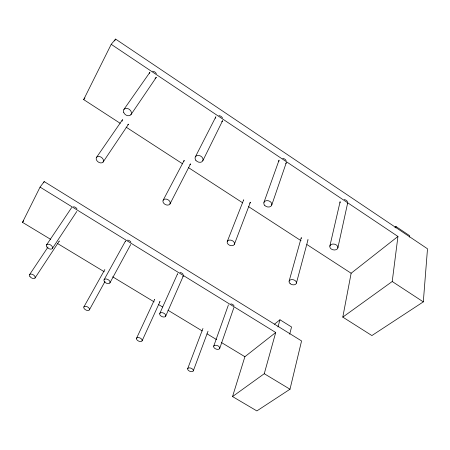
<?xml version="1.0" encoding="UTF-8"?>
<svg xmlns="http://www.w3.org/2000/svg" width="450" height="450" viewBox="0 0 450 450"><rect width="100%" height="100%" fill="white"/><g stroke="black" fill="none" stroke-linecap="round" stroke-linejoin="round"><path stroke-width="0.67" d="M111.212 44.331L397.946 236.458L351.135 273.24L342.799 317.121L371.886 335.565L423.309 301.871L427.5 248.805L115.582 39.077L111.212 44.331L83.672 99.591L120.201 123.306M409.539 237.099L409.686 235.738L395.966 226.507L394.881 227.379M342.799 317.121L392.22 281.509L397.946 236.458M395.792 227.857L395.966 226.507M337.86 247.933A4.112 2.931 11.7 0 0 332.477 244.086A4.112 2.931 11.7 0 0 331.234 249.007A4.112 2.931 11.7 0 0 337.86 247.933L347.597 203.276M329.85 246.111L340.116 201.673M40.061 187.11L275.715 332.494L244.896 356.709L232.543 396.568L256.866 410.923L289.997 389.222L301.567 340.942L44.207 181.586L40.061 187.11L22.5 222.351L50.749 239.417M289.688 334.215L291.555 326.981L279.968 319.781L274.506 324.169M296.409 283.106L307.974 239.901M232.543 396.568L264.262 373.714L275.715 332.494M277.976 326.964L279.968 319.781M289.131 281.098L301.14 238.089M271.755 205.026L286.329 162.579A3.836 3.071 17.4 0 1 285.761 163.586M219.684 348.491A3.206 1.873 20.3 0 0 215.882 345.246A3.206 1.873 20.3 0 0 214.554 348.204A3.206 1.873 20.3 0 0 219.684 348.491L233.91 307.507M213.722 346.146L228.212 305.483M263.953 202.365L279.067 160.144M193.286 370.879A3.009 1.659 21.4 0 0 189.636 367.881A3.009 1.659 21.4 0 0 188.539 370.536A3.009 1.659 21.4 0 0 193.286 370.879L208.024 331.189M187.684 368.662L202.956 328.449M234.377 244.271A3.808 2.661 21.1 0 0 229.899 240.053A3.808 2.661 21.1 0 0 228.206 244.344A3.808 2.661 21.1 0 0 234.377 244.271L250.386 202.213A3.561 2.666 20.7 0 1 249.609 203.181M227.267 241.526L243.478 200.317M165.673 316.187A3.246 1.935 23.8 0 0 162.011 312.643A3.246 1.935 23.8 0 0 160.504 315.641A3.246 1.935 23.8 0 0 165.673 316.187L183.324 275.94M159.778 313.476L177.48 274.005M142.104 340.819A3.054 1.71 24.4 0 0 138.583 337.562A3.054 1.71 24.4 0 0 137.301 340.239A3.054 1.71 24.4 0 0 142.104 340.819L160.014 301.522M136.553 338.271L154.474 299.734M202.854 160.672L222.643 120.639M43.583 182.824L44.207 181.586M114.643 40.956L115.582 39.077M195.379 156.836L215.719 117.051M169.976 203.957A3.893 2.756 27.8 0 0 166.067 199.069A3.893 2.756 27.8 0 0 163.676 203.203A3.893 2.756 27.8 0 0 169.976 203.957L190.553 163.873A3.634 2.756 28.5 0 1 189.849 164.616M163.159 200.216L184.208 160.341A3.634 2.756 28.5 0 0 183.938 161.376M109.935 282.847A3.313 1.991 27.7 0 0 106.38 279A3.313 1.991 27.7 0 0 104.721 282.021A3.313 1.991 27.7 0 0 109.935 282.847L130.708 244.53M89.381 309.859A3.116 1.755 27.6 0 0 85.961 306.338A3.116 1.755 27.6 0 0 84.527 309.015A3.116 1.755 27.6 0 0 89.381 309.859L104.968 281.531M104.079 279.743L125.544 240.947A3.122 2.025 28.2 0 0 125.415 241.307M83.863 306.962L104.85 269.516M35.055 277.948L59.344 240.975M52.397 248.422L76.776 211.483M29.543 274.686L48.009 247.056M103.089 162.067A4.033 2.818 34.7 0 0 99.709 156.566A4.033 2.818 34.7 0 0 96.716 160.431A4.033 2.818 34.7 0 0 103.089 162.067L128.559 124.138A3.757 2.807 36.5 0 1 127.693 124.808M46.547 244.901L71.696 207.529M130.916 114.694L156.319 77.293A4.061 3.251 40 0 1 155.025 78.216M96.57 157.326L122.153 120.195M123.93 109.418L149.912 72.304A4.061 3.251 40 0 0 149.434 73.412M22.5 222.351L23.709 220.708M83.672 99.591L84.971 97.959M57.364 243.411L104.242 271.738M112.657 276.823L154.136 301.877M158.344 304.419L162.551 306.962M167.957 310.23L202.219 330.924M207.028 333.832L216.647 339.643M221.451 342.546L244.896 356.709M264.262 373.714L289.997 389.222M126.09 127.131L182.644 163.845M188.539 167.67L242.736 202.86M248.625 206.685L301.056 240.727M306.951 244.553L351.135 273.24M392.22 281.509L423.309 301.871M228.386 305.004A3.026 1.912 19.9 0 1 228.442 304.83M230.856 303.874A3.026 1.912 19.9 0 1 234.011 305.82M183.229 276.097A3.06 1.974 23.9 0 1 182.824 276.486M177.649 274.151A3.06 1.974 23.9 0 1 177.654 273.735M179.983 272.475A3.06 1.974 23.9 0 1 183.234 274.477M159.936 301.669A2.891 1.761 24.5 0 1 159.57 302.012M154.682 299.812A2.891 1.761 24.5 0 1 154.671 299.436M127.558 240.114A3.122 2.025 28.2 0 1 130.911 242.184M73.513 206.758A3.212 2.064 32.6 0 1 76.972 208.896M59.13 241.239A3.026 1.834 31.7 0 1 58.984 241.352M152.657 71.196A4.061 3.251 40 0 1 156.352 73.671M122.113 121.179A3.757 2.807 36.5 0 1 122.715 119.424M222.508 120.904A3.904 3.189 28.6 0 1 221.698 121.764M215.37 118.237A3.904 3.189 28.6 0 1 215.876 116.809M218.931 115.616A3.904 3.189 28.6 0 1 222.486 118.001M278.893 161.364A3.836 3.071 17.4 0 1 278.972 160.431M282.718 158.377A3.836 3.071 17.4 0 1 286.144 160.672M243.619 200.183A3.561 2.666 20.7 0 1 243.737 199.665M347.653 202.984A3.825 2.908 9.8 0 1 347.383 203.816M340.155 202.871A3.825 2.908 9.8 0 1 340.065 201.966M344.166 199.564A3.825 2.908 9.8 0 1 347.462 201.774M307.986 239.704A3.538 2.548 14.4 0 1 307.856 239.917M301.275 238.455A3.538 2.548 14.4 0 1 301.326 237.414M46.952 247.067A3.414 2.025 31.6 0 0 52.29 248.574A3.414 2.025 31.6 0 0 49.179 244.328A3.414 2.025 31.6 0 0 46.952 247.067M29.976 276.632A3.201 1.789 30.8 0 0 34.965 278.077A3.201 1.789 30.8 0 0 31.967 274.224A3.201 1.789 30.8 0 0 29.976 276.632M123.784 112.657A4.376 3.302 37.3 0 0 130.714 114.924A4.376 3.302 37.3 0 0 127.794 108.546A4.376 3.302 37.3 0 0 123.784 112.657M195.801 160.251A4.202 3.229 27.7 0 0 202.719 160.937A4.202 3.229 27.7 0 0 198.653 155.436A4.202 3.229 27.7 0 0 195.801 160.251M264.831 205.554A4.123 3.099 18.4 0 0 271.654 205.312A4.123 3.099 18.4 0 0 266.951 200.61A4.123 3.099 18.4 0 0 264.831 205.554M290.188 283.719A3.78 2.542 15.6 0 0 296.342 283.354A3.78 2.542 15.6 0 0 291.684 279.574A3.78 2.542 15.6 0 0 290.188 283.719"/></g></svg>
